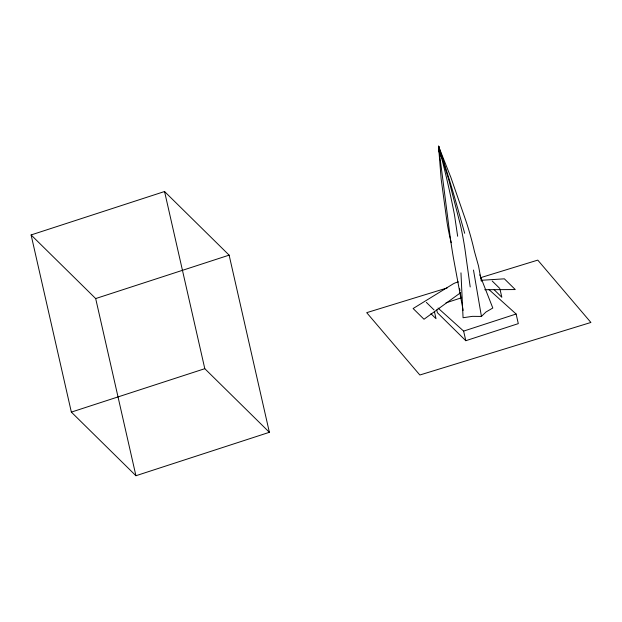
<?xml version="1.0" encoding="UTF-8"?>
<svg xmlns="http://www.w3.org/2000/svg" width="622" height="622" viewBox="0 0 622 622"><rect width="100%" height="100%" fill="white"/><g stroke="black" fill="none" stroke-linecap="round" stroke-linejoin="round"><path stroke-width="0.93" d="M460.964 272.848L463.063 317.741L472.471 316.349L481.428 316.435L485.899 312.057L492.803 308.014L479.803 274.831M31.1 234.945L164.55 191.522L229.129 255.144L269.38 432.306L135.93 475.729L71.351 412.106L31.1 234.945L95.679 298.56L135.93 475.729M95.679 298.56L229.129 255.144M71.351 412.106L204.801 368.69L269.38 432.306M446.013 302.821L461.664 297.728M438.012 308.038L463.623 331.098L516.12 314.017L518.305 323.627L465.808 340.708L437.375 312.695L436.73 309.88M447.148 287.955L366.7 312.664L419.842 375.004L590.9 322.46L537.773 260.113L480.441 277.723M481.28 280.289L504.372 278.827L515.265 289.557L484.756 289.712M489.086 289.681L516.12 314.017M492.189 280.988L499.847 288.53M494.179 289.735L501.83 297.277L500.041 289.401M426.381 302.401L434.032 309.935M430.922 313.667L436.022 318.689L434.436 311.692M464.688 233.289L458.779 212.25A953.853 614.497 -87.7 0 0 438.549 146.271L441.169 179.136L447.094 222.684A297.192 263.751 4.4 0 0 451.214 242.697M439.218 148.953L438.549 146.271L450.872 177.418L465.653 220.126A301.056 247.082 -76.6 0 1 474.423 251.358L478.528 266.006L481.366 281.268M463.623 331.098L465.808 340.708M164.55 191.522L204.801 368.69M463.149 310.425L453.415 257.873A305.122 113.36 -88.3 0 1 448.89 226.797L438.549 146.271L448.843 180.053L460.505 225.296A293.102 210.539 59.6 0 1 466.072 257.267L470.201 286.96M473.49 270.049L481.428 316.435M459.658 288.818L459.946 290.637M460.241 292.457L460.972 297.005M457.652 236.251L454.464 214.761A1028.85 892.624 41.3 0 0 438.549 146.271A988.716 860.514 -45.3 0 0 439.451 152.779M439.233 149.093A1015.788 488.682 60 0 1 438.549 146.271A1015.314 61.384 82.2 0 0 440.127 156.293M458.375 281.906A18.248 16.421 -45.4 0 0 451.463 284.946L413.117 308.52L424.01 319.249L459.876 293.226A18.248 16.421 -45.4 0 1 460.677 292.698"/></g></svg>
